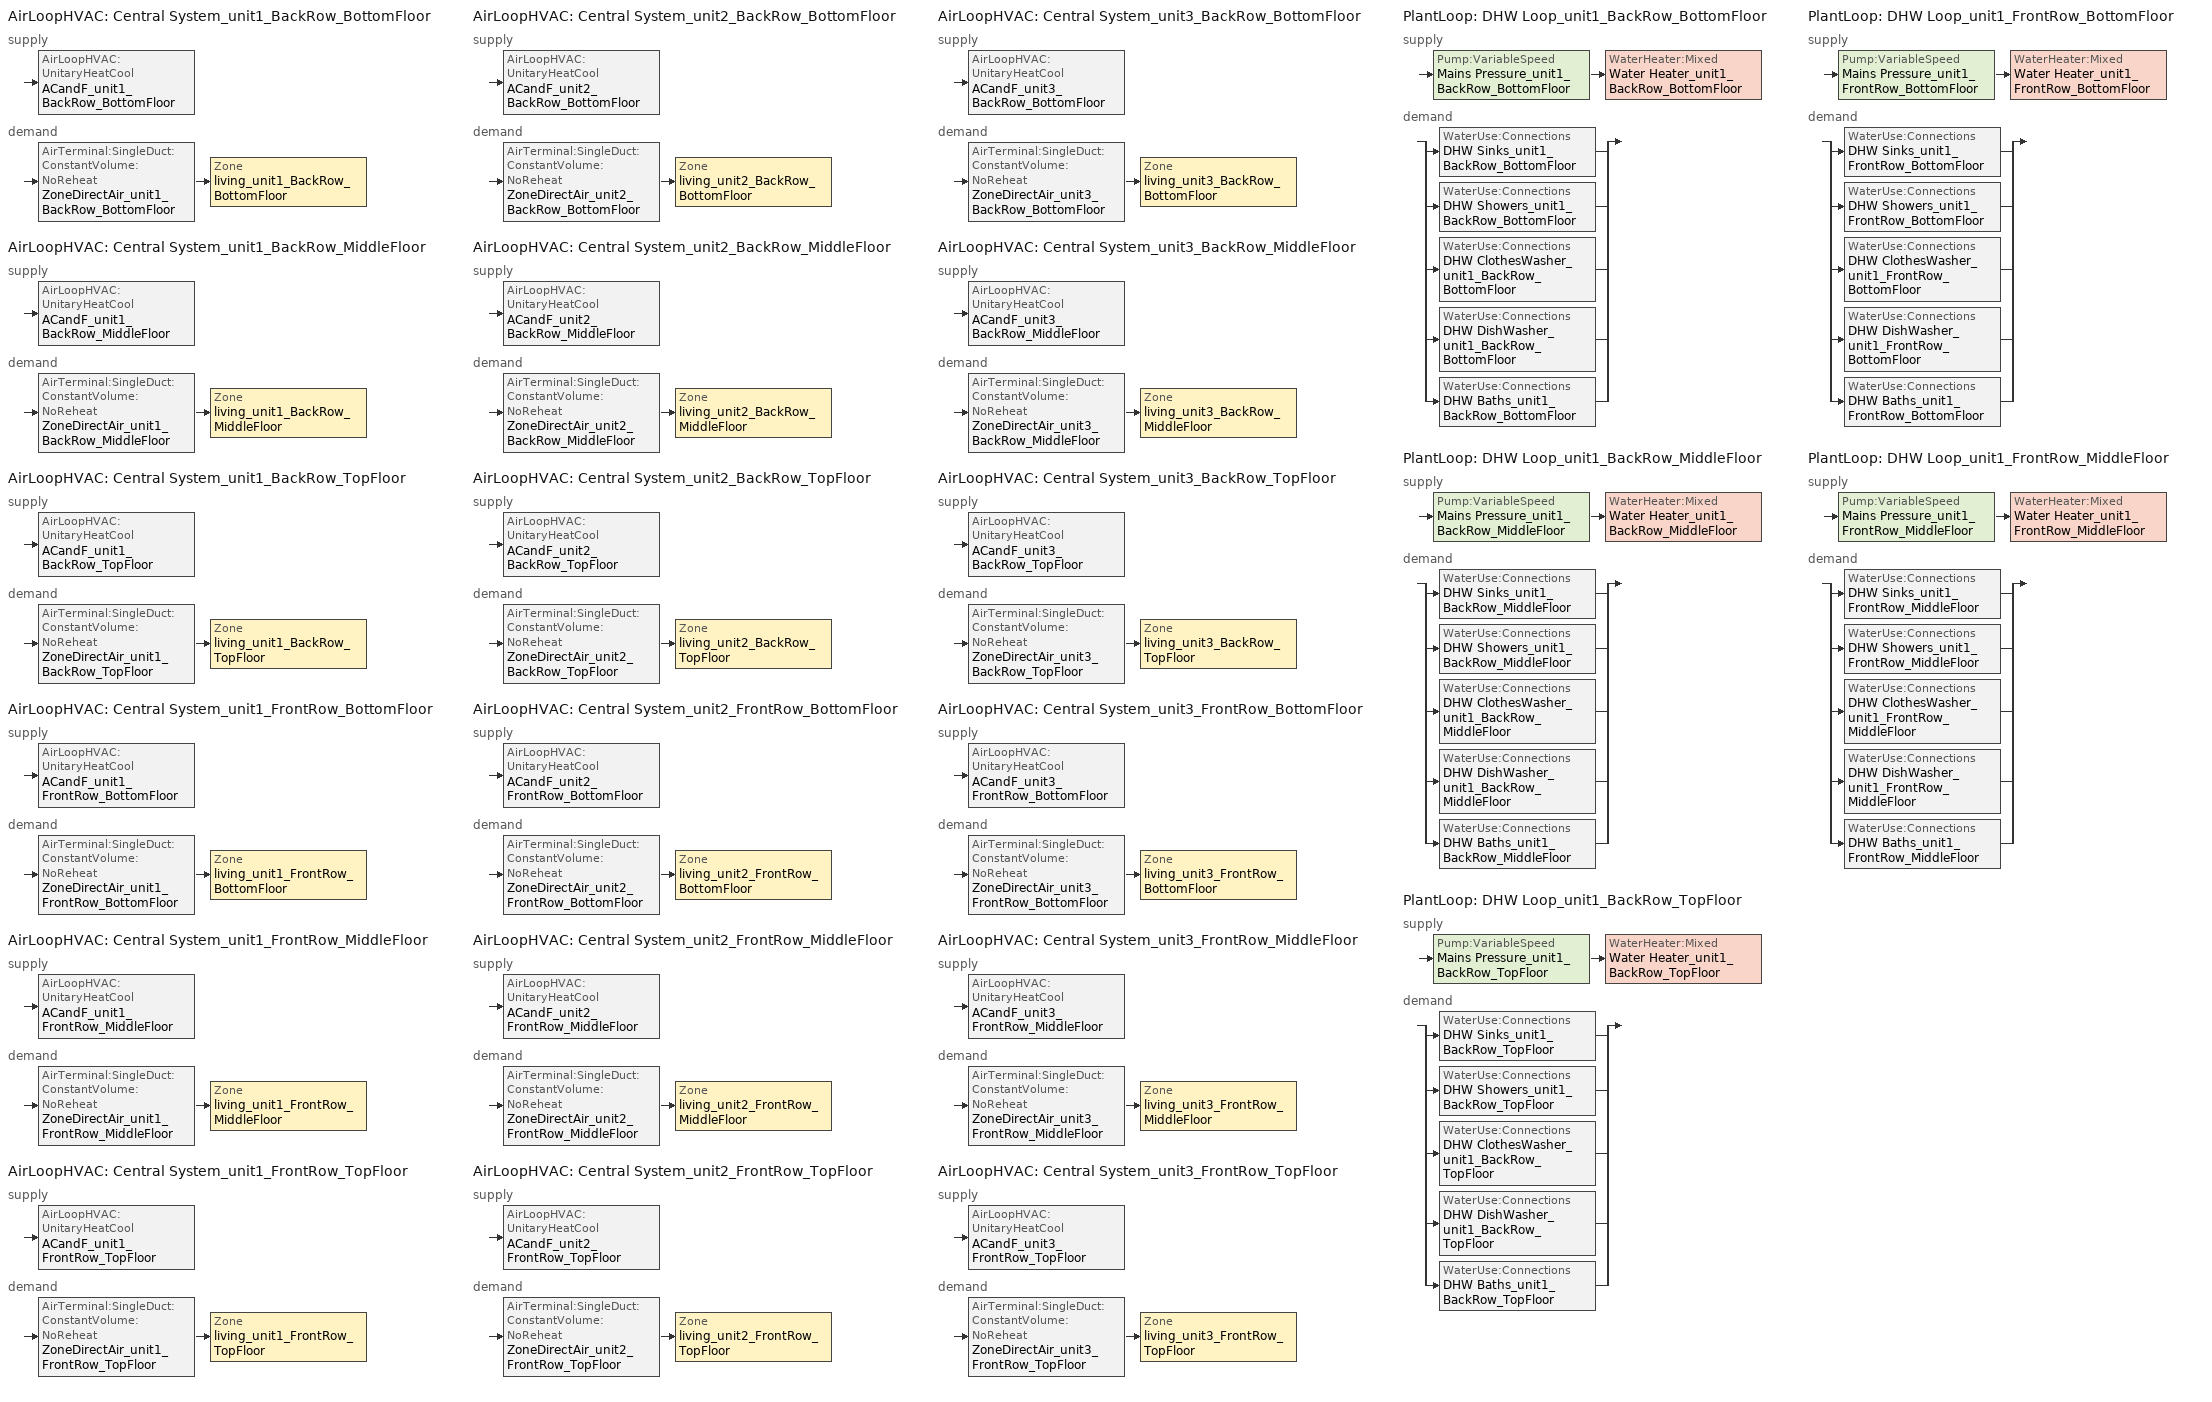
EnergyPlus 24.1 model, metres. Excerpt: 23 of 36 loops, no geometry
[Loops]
AirLoopHVAC 'Central System_unit1_BackRow_BottomFloor'
 supply: AirLoopHVAC:UnitaryHeatCool 'ACandF_unit1_BackRow_BottomFloor'
 demand: AirTerminal:SingleDuct:ConstantVolume:NoReheat 'ZoneDirectAir_unit1_BackRow_BottomFloor' > Zone 'living_unit1_BackRow_BottomFloor'
AirLoopHVAC 'Central System_unit1_BackRow_MiddleFloor'
 supply: AirLoopHVAC:UnitaryHeatCool 'ACandF_unit1_BackRow_MiddleFloor'
 demand: AirTerminal:SingleDuct:ConstantVolume:NoReheat 'ZoneDirectAir_unit1_BackRow_MiddleFloor' > Zone 'living_unit1_BackRow_MiddleFloor'
AirLoopHVAC 'Central System_unit1_BackRow_TopFloor'
 supply: AirLoopHVAC:UnitaryHeatCool 'ACandF_unit1_BackRow_TopFloor'
 demand: AirTerminal:SingleDuct:ConstantVolume:NoReheat 'ZoneDirectAir_unit1_BackRow_TopFloor' > Zone 'living_unit1_BackRow_TopFloor'
AirLoopHVAC 'Central System_unit1_FrontRow_BottomFloor'
 supply: AirLoopHVAC:UnitaryHeatCool 'ACandF_unit1_FrontRow_BottomFloor'
 demand: AirTerminal:SingleDuct:ConstantVolume:NoReheat 'ZoneDirectAir_unit1_FrontRow_BottomFloor' > Zone 'living_unit1_FrontRow_BottomFloor'
AirLoopHVAC 'Central System_unit1_FrontRow_MiddleFloor'
 supply: AirLoopHVAC:UnitaryHeatCool 'ACandF_unit1_FrontRow_MiddleFloor'
 demand: AirTerminal:SingleDuct:ConstantVolume:NoReheat 'ZoneDirectAir_unit1_FrontRow_MiddleFloor' > Zone 'living_unit1_FrontRow_MiddleFloor'
AirLoopHVAC 'Central System_unit1_FrontRow_TopFloor'
 supply: AirLoopHVAC:UnitaryHeatCool 'ACandF_unit1_FrontRow_TopFloor'
 demand: AirTerminal:SingleDuct:ConstantVolume:NoReheat 'ZoneDirectAir_unit1_FrontRow_TopFloor' > Zone 'living_unit1_FrontRow_TopFloor'
AirLoopHVAC 'Central System_unit2_BackRow_BottomFloor'
 supply: AirLoopHVAC:UnitaryHeatCool 'ACandF_unit2_BackRow_BottomFloor'
 demand: AirTerminal:SingleDuct:ConstantVolume:NoReheat 'ZoneDirectAir_unit2_BackRow_BottomFloor' > Zone 'living_unit2_BackRow_BottomFloor'
AirLoopHVAC 'Central System_unit2_BackRow_MiddleFloor'
 supply: AirLoopHVAC:UnitaryHeatCool 'ACandF_unit2_BackRow_MiddleFloor'
 demand: AirTerminal:SingleDuct:ConstantVolume:NoReheat 'ZoneDirectAir_unit2_BackRow_MiddleFloor' > Zone 'living_unit2_BackRow_MiddleFloor'
AirLoopHVAC 'Central System_unit2_BackRow_TopFloor'
 supply: AirLoopHVAC:UnitaryHeatCool 'ACandF_unit2_BackRow_TopFloor'
 demand: AirTerminal:SingleDuct:ConstantVolume:NoReheat 'ZoneDirectAir_unit2_BackRow_TopFloor' > Zone 'living_unit2_BackRow_TopFloor'
AirLoopHVAC 'Central System_unit2_FrontRow_BottomFloor'
 supply: AirLoopHVAC:UnitaryHeatCool 'ACandF_unit2_FrontRow_BottomFloor'
 demand: AirTerminal:SingleDuct:ConstantVolume:NoReheat 'ZoneDirectAir_unit2_FrontRow_BottomFloor' > Zone 'living_unit2_FrontRow_BottomFloor'
AirLoopHVAC 'Central System_unit2_FrontRow_MiddleFloor'
 supply: AirLoopHVAC:UnitaryHeatCool 'ACandF_unit2_FrontRow_MiddleFloor'
 demand: AirTerminal:SingleDuct:ConstantVolume:NoReheat 'ZoneDirectAir_unit2_FrontRow_MiddleFloor' > Zone 'living_unit2_FrontRow_MiddleFloor'
AirLoopHVAC 'Central System_unit2_FrontRow_TopFloor'
 supply: AirLoopHVAC:UnitaryHeatCool 'ACandF_unit2_FrontRow_TopFloor'
 demand: AirTerminal:SingleDuct:ConstantVolume:NoReheat 'ZoneDirectAir_unit2_FrontRow_TopFloor' > Zone 'living_unit2_FrontRow_TopFloor'
AirLoopHVAC 'Central System_unit3_BackRow_BottomFloor'
 supply: AirLoopHVAC:UnitaryHeatCool 'ACandF_unit3_BackRow_BottomFloor'
 demand: AirTerminal:SingleDuct:ConstantVolume:NoReheat 'ZoneDirectAir_unit3_BackRow_BottomFloor' > Zone 'living_unit3_BackRow_BottomFloor'
AirLoopHVAC 'Central System_unit3_BackRow_MiddleFloor'
 supply: AirLoopHVAC:UnitaryHeatCool 'ACandF_unit3_BackRow_MiddleFloor'
 demand: AirTerminal:SingleDuct:ConstantVolume:NoReheat 'ZoneDirectAir_unit3_BackRow_MiddleFloor' > Zone 'living_unit3_BackRow_MiddleFloor'
AirLoopHVAC 'Central System_unit3_BackRow_TopFloor'
 supply: AirLoopHVAC:UnitaryHeatCool 'ACandF_unit3_BackRow_TopFloor'
 demand: AirTerminal:SingleDuct:ConstantVolume:NoReheat 'ZoneDirectAir_unit3_BackRow_TopFloor' > Zone 'living_unit3_BackRow_TopFloor'
AirLoopHVAC 'Central System_unit3_FrontRow_BottomFloor'
 supply: AirLoopHVAC:UnitaryHeatCool 'ACandF_unit3_FrontRow_BottomFloor'
 demand: AirTerminal:SingleDuct:ConstantVolume:NoReheat 'ZoneDirectAir_unit3_FrontRow_BottomFloor' > Zone 'living_unit3_FrontRow_BottomFloor'
AirLoopHVAC 'Central System_unit3_FrontRow_MiddleFloor'
 supply: AirLoopHVAC:UnitaryHeatCool 'ACandF_unit3_FrontRow_MiddleFloor'
 demand: AirTerminal:SingleDuct:ConstantVolume:NoReheat 'ZoneDirectAir_unit3_FrontRow_MiddleFloor' > Zone 'living_unit3_FrontRow_MiddleFloor'
AirLoopHVAC 'Central System_unit3_FrontRow_TopFloor'
 supply: AirLoopHVAC:UnitaryHeatCool 'ACandF_unit3_FrontRow_TopFloor'
 demand: AirTerminal:SingleDuct:ConstantVolume:NoReheat 'ZoneDirectAir_unit3_FrontRow_TopFloor' > Zone 'living_unit3_FrontRow_TopFloor'
PlantLoop 'DHW Loop_unit1_BackRow_BottomFloor'
 supply: Pump:VariableSpeed 'Mains Pressure_unit1_BackRow_BottomFloor' > WaterHeater:Mixed 'Water Heater_unit1_BackRow_BottomFloor'
 demand: split
  | WaterUse:Connections 'DHW Sinks_unit1_BackRow_BottomFloor'
  | WaterUse:Connections 'DHW Showers_unit1_BackRow_BottomFloor'
  | WaterUse:Connections 'DHW ClothesWasher_unit1_BackRow_BottomFloor'
  | WaterUse:Connections 'DHW DishWasher_unit1_BackRow_BottomFloor'
  | WaterUse:Connections 'DHW Baths_unit1_BackRow_BottomFloor'
PlantLoop 'DHW Loop_unit1_BackRow_MiddleFloor'
 supply: Pump:VariableSpeed 'Mains Pressure_unit1_BackRow_MiddleFloor' > WaterHeater:Mixed 'Water Heater_unit1_BackRow_MiddleFloor'
 demand: split
  | WaterUse:Connections 'DHW Sinks_unit1_BackRow_MiddleFloor'
  | WaterUse:Connections 'DHW Showers_unit1_BackRow_MiddleFloor'
  | WaterUse:Connections 'DHW ClothesWasher_unit1_BackRow_MiddleFloor'
  | WaterUse:Connections 'DHW DishWasher_unit1_BackRow_MiddleFloor'
  | WaterUse:Connections 'DHW Baths_unit1_BackRow_MiddleFloor'
PlantLoop 'DHW Loop_unit1_BackRow_TopFloor'
 supply: Pump:VariableSpeed 'Mains Pressure_unit1_BackRow_TopFloor' > WaterHeater:Mixed 'Water Heater_unit1_BackRow_TopFloor'
 demand: split
  | WaterUse:Connections 'DHW Sinks_unit1_BackRow_TopFloor'
  | WaterUse:Connections 'DHW Showers_unit1_BackRow_TopFloor'
  | WaterUse:Connections 'DHW ClothesWasher_unit1_BackRow_TopFloor'
  | WaterUse:Connections 'DHW DishWasher_unit1_BackRow_TopFloor'
  | WaterUse:Connections 'DHW Baths_unit1_BackRow_TopFloor'
PlantLoop 'DHW Loop_unit1_FrontRow_BottomFloor'
 supply: Pump:VariableSpeed 'Mains Pressure_unit1_FrontRow_BottomFloor' > WaterHeater:Mixed 'Water Heater_unit1_FrontRow_BottomFloor'
 demand: split
  | WaterUse:Connections 'DHW Sinks_unit1_FrontRow_BottomFloor'
  | WaterUse:Connections 'DHW Showers_unit1_FrontRow_BottomFloor'
  | WaterUse:Connections 'DHW ClothesWasher_unit1_FrontRow_BottomFloor'
  | WaterUse:Connections 'DHW DishWasher_unit1_FrontRow_BottomFloor'
  | WaterUse:Connections 'DHW Baths_unit1_FrontRow_BottomFloor'
PlantLoop 'DHW Loop_unit1_FrontRow_MiddleFloor'
 supply: Pump:VariableSpeed 'Mains Pressure_unit1_FrontRow_MiddleFloor' > WaterHeater:Mixed 'Water Heater_unit1_FrontRow_MiddleFloor'
 demand: split
  | WaterUse:Connections 'DHW Sinks_unit1_FrontRow_MiddleFloor'
  | WaterUse:Connections 'DHW Showers_unit1_FrontRow_MiddleFloor'
  | WaterUse:Connections 'DHW ClothesWasher_unit1_FrontRow_MiddleFloor'
  | WaterUse:Connections 'DHW DishWasher_unit1_FrontRow_MiddleFloor'
  | WaterUse:Connections 'DHW Baths_unit1_FrontRow_MiddleFloor'
[AirLoopHVAC] Design supply air flow rate=Autosize
Central System_unit1_BackRow_BottomFloor; Central System_unit1_BackRow_MiddleFloor; Central System_unit1_BackRow_TopFloor; Central System_unit1_FrontRow_BottomFloor; Central System_unit1_FrontRow_MiddleFloor; Central System_unit1_FrontRow_TopFloor; Central System_unit2_BackRow_BottomFloor; Central System_unit2_BackRow_MiddleFloor; Central System_unit2_BackRow_TopFloor; Central System_unit2_FrontRow_BottomFloor; Central System_unit2_FrontRow_MiddleFloor; Central System_unit2_FrontRow_TopFloor; Central System_unit3_BackRow_BottomFloor; Central System_unit3_BackRow_MiddleFloor; Central System_unit3_BackRow_TopFloor; Central System_unit3_FrontRow_BottomFloor; Central System_unit3_FrontRow_MiddleFloor; Central System_unit3_FrontRow_TopFloor
[AirLoopHVAC:UnitaryHeatCool] Availability schedule=always_avail; Cooling supply air flow rate=Autosize; Dehumidification control type=None; Fan placement=BlowThrough; Heating supply air flow rate=Autosize; Maximum supply air temperature=80; No load supply air flow rate=0; Supply air fan operating mode schedule=fan_cycle
Name | Controlling zone or thermostat location | Cooling coil | Heating coil | Supply fan
ACandF_unit1_BackRow_BottomFloor | living_unit1_BackRow_BottomFloor | DX Cooling Coil_unit1_BackRow_BottomFloor | Main electric Heating Coil_unit1_BackRow_BottomFloor | Supply Fan_unit1_BackRow_BottomFloor
ACandF_unit1_BackRow_MiddleFloor | living_unit1_BackRow_MiddleFloor | DX Cooling Coil_unit1_BackRow_MiddleFloor | Main electric Heating Coil_unit1_BackRow_MiddleFloor | Supply Fan_unit1_BackRow_MiddleFloor
ACandF_unit1_BackRow_TopFloor | living_unit1_BackRow_TopFloor | DX Cooling Coil_unit1_BackRow_TopFloor | Main electric Heating Coil_unit1_BackRow_TopFloor | Supply Fan_unit1_BackRow_TopFloor
ACandF_unit1_FrontRow_BottomFloor | living_unit1_FrontRow_BottomFloor | DX Cooling Coil_unit1_FrontRow_BottomFloor | Main electric Heating Coil_unit1_FrontRow_BottomFloor | Supply Fan_unit1_FrontRow_BottomFloor
ACandF_unit1_FrontRow_MiddleFloor | living_unit1_FrontRow_MiddleFloor | DX Cooling Coil_unit1_FrontRow_MiddleFloor | Main electric Heating Coil_unit1_FrontRow_MiddleFloor | Supply Fan_unit1_FrontRow_MiddleFloor
ACandF_unit1_FrontRow_TopFloor | living_unit1_FrontRow_TopFloor | DX Cooling Coil_unit1_FrontRow_TopFloor | Main electric Heating Coil_unit1_FrontRow_TopFloor | Supply Fan_unit1_FrontRow_TopFloor
ACandF_unit2_BackRow_BottomFloor | living_unit2_BackRow_BottomFloor | DX Cooling Coil_unit2_BackRow_BottomFloor | Main electric Heating Coil_unit2_BackRow_BottomFloor | Supply Fan_unit2_BackRow_BottomFloor
ACandF_unit2_BackRow_MiddleFloor | living_unit2_BackRow_MiddleFloor | DX Cooling Coil_unit2_BackRow_MiddleFloor | Main electric Heating Coil_unit2_BackRow_MiddleFloor | Supply Fan_unit2_BackRow_MiddleFloor
ACandF_unit2_BackRow_TopFloor | living_unit2_BackRow_TopFloor | DX Cooling Coil_unit2_BackRow_TopFloor | Main electric Heating Coil_unit2_BackRow_TopFloor | Supply Fan_unit2_BackRow_TopFloor
ACandF_unit2_FrontRow_BottomFloor | living_unit2_FrontRow_BottomFloor | DX Cooling Coil_unit2_FrontRow_BottomFloor | Main electric Heating Coil_unit2_FrontRow_BottomFloor | Supply Fan_unit2_FrontRow_BottomFloor
ACandF_unit2_FrontRow_MiddleFloor | living_unit2_FrontRow_MiddleFloor | DX Cooling Coil_unit2_FrontRow_MiddleFloor | Main electric Heating Coil_unit2_FrontRow_MiddleFloor | Supply Fan_unit2_FrontRow_MiddleFloor
ACandF_unit2_FrontRow_TopFloor | living_unit2_FrontRow_TopFloor | DX Cooling Coil_unit2_FrontRow_TopFloor | Main electric Heating Coil_unit2_FrontRow_TopFloor | Supply Fan_unit2_FrontRow_TopFloor
ACandF_unit3_BackRow_BottomFloor | living_unit3_BackRow_BottomFloor | DX Cooling Coil_unit3_BackRow_BottomFloor | Main electric Heating Coil_unit3_BackRow_BottomFloor | Supply Fan_unit3_BackRow_BottomFloor
ACandF_unit3_BackRow_MiddleFloor | living_unit3_BackRow_MiddleFloor | DX Cooling Coil_unit3_BackRow_MiddleFloor | Main electric Heating Coil_unit3_BackRow_MiddleFloor | Supply Fan_unit3_BackRow_MiddleFloor
ACandF_unit3_BackRow_TopFloor | living_unit3_BackRow_TopFloor | DX Cooling Coil_unit3_BackRow_TopFloor | Main electric Heating Coil_unit3_BackRow_TopFloor | Supply Fan_unit3_BackRow_TopFloor
ACandF_unit3_FrontRow_BottomFloor | living_unit3_FrontRow_BottomFloor | DX Cooling Coil_unit3_FrontRow_BottomFloor | Main electric Heating Coil_unit3_FrontRow_BottomFloor | Supply Fan_unit3_FrontRow_BottomFloor
ACandF_unit3_FrontRow_MiddleFloor | living_unit3_FrontRow_MiddleFloor | DX Cooling Coil_unit3_FrontRow_MiddleFloor | Main electric Heating Coil_unit3_FrontRow_MiddleFloor | Supply Fan_unit3_FrontRow_MiddleFloor
ACandF_unit3_FrontRow_TopFloor | living_unit3_FrontRow_TopFloor | DX Cooling Coil_unit3_FrontRow_TopFloor | Main electric Heating Coil_unit3_FrontRow_TopFloor | Supply Fan_unit3_FrontRow_TopFloor
[AirTerminal:SingleDuct:ConstantVolume:NoReheat] Availability schedule=always_avail; Maximum air flow rate=Autosize
ZoneDirectAir_unit1_BackRow_BottomFloor; ZoneDirectAir_unit1_BackRow_MiddleFloor; ZoneDirectAir_unit1_BackRow_TopFloor; ZoneDirectAir_unit1_FrontRow_BottomFloor; ZoneDirectAir_unit1_FrontRow_MiddleFloor; ZoneDirectAir_unit1_FrontRow_TopFloor; ZoneDirectAir_unit2_BackRow_BottomFloor; ZoneDirectAir_unit2_BackRow_MiddleFloor; ZoneDirectAir_unit2_BackRow_TopFloor; ZoneDirectAir_unit2_FrontRow_BottomFloor; ZoneDirectAir_unit2_FrontRow_MiddleFloor; ZoneDirectAir_unit2_FrontRow_TopFloor; ZoneDirectAir_unit3_BackRow_BottomFloor; ZoneDirectAir_unit3_BackRow_MiddleFloor; ZoneDirectAir_unit3_BackRow_TopFloor; ZoneDirectAir_unit3_FrontRow_BottomFloor; ZoneDirectAir_unit3_FrontRow_MiddleFloor; ZoneDirectAir_unit3_FrontRow_TopFloor
[Coil:Cooling:DX:SingleSpeed] Availability schedule=always_avail; Energy input ratio function of flow fraction curve=ConstantCubic; Energy input ratio function of temperature curve=Cool-EIR-FT; Gross rated cooling cop=4.06853; Gross rated sensible heat ratio=Autosize; Gross rated total cooling capacity=Autosize; Part load fraction correlation curve=Cool-PLF-fPLR; Rated air flow rate=Autosize; Total cooling capacity function of flow fraction curve=ConstantCubic; Total cooling capacity function of temperature curve=Cool-Cap-FT
DX Cooling Coil_unit1_BackRow_BottomFloor; DX Cooling Coil_unit1_BackRow_MiddleFloor; DX Cooling Coil_unit1_BackRow_TopFloor; DX Cooling Coil_unit1_FrontRow_BottomFloor; DX Cooling Coil_unit1_FrontRow_MiddleFloor; DX Cooling Coil_unit1_FrontRow_TopFloor; DX Cooling Coil_unit2_BackRow_BottomFloor; DX Cooling Coil_unit2_BackRow_MiddleFloor; DX Cooling Coil_unit2_BackRow_TopFloor; DX Cooling Coil_unit2_FrontRow_BottomFloor; DX Cooling Coil_unit2_FrontRow_MiddleFloor; DX Cooling Coil_unit2_FrontRow_TopFloor; DX Cooling Coil_unit3_BackRow_BottomFloor; DX Cooling Coil_unit3_BackRow_MiddleFloor; DX Cooling Coil_unit3_BackRow_TopFloor; DX Cooling Coil_unit3_FrontRow_BottomFloor; DX Cooling Coil_unit3_FrontRow_MiddleFloor; DX Cooling Coil_unit3_FrontRow_TopFloor
[Coil:Heating:Electric] Availability schedule=always_avail; Efficiency=1; Nominal capacity=Autosize
Main electric heating coil_unit1_BackRow_BottomFloor; Main electric heating coil_unit1_BackRow_MiddleFloor; Main electric heating coil_unit1_BackRow_TopFloor; Main electric heating coil_unit1_FrontRow_BottomFloor; Main electric heating coil_unit1_FrontRow_MiddleFloor; Main electric heating coil_unit1_FrontRow_TopFloor; Main electric heating coil_unit2_BackRow_BottomFloor; Main electric heating coil_unit2_BackRow_MiddleFloor; Main electric heating coil_unit2_BackRow_TopFloor; Main electric heating coil_unit2_FrontRow_BottomFloor; Main electric heating coil_unit2_FrontRow_MiddleFloor; Main electric heating coil_unit2_FrontRow_TopFloor; Main electric heating coil_unit3_BackRow_BottomFloor; Main electric heating coil_unit3_BackRow_MiddleFloor; Main electric heating coil_unit3_BackRow_TopFloor; Main electric heating coil_unit3_FrontRow_BottomFloor; Main electric heating coil_unit3_FrontRow_MiddleFloor; Main electric heating coil_unit3_FrontRow_TopFloor
[DesignSpecification:OutdoorAir] Outdoor air flow per person=0; Outdoor air flow per zone=0.0212376; Outdoor air method=Flow/Zone
SZ_DSOA_living_unit1_BackRow_BottomFloor; SZ_DSOA_living_unit1_BackRow_MiddleFloor; SZ_DSOA_living_unit1_BackRow_TopFloor; SZ_DSOA_living_unit1_FrontRow_BottomFloor; SZ_DSOA_living_unit1_FrontRow_MiddleFloor; SZ_DSOA_living_unit1_FrontRow_TopFloor; SZ_DSOA_living_unit2_BackRow_BottomFloor; SZ_DSOA_living_unit2_BackRow_MiddleFloor; SZ_DSOA_living_unit2_BackRow_TopFloor; SZ_DSOA_living_unit2_FrontRow_BottomFloor; SZ_DSOA_living_unit2_FrontRow_MiddleFloor; SZ_DSOA_living_unit2_FrontRow_TopFloor; SZ_DSOA_living_unit3_BackRow_BottomFloor; SZ_DSOA_living_unit3_BackRow_MiddleFloor; SZ_DSOA_living_unit3_BackRow_TopFloor; SZ_DSOA_living_unit3_FrontRow_BottomFloor; SZ_DSOA_living_unit3_FrontRow_MiddleFloor; SZ_DSOA_living_unit3_FrontRow_TopFloor
[Fan:OnOff] Availability schedule=always_avail
Name | End use subcategory | Fan total efficiency | Maximum flow rate | Motor efficiency | Motor in airstream fraction | Pressure rise
OAExhaustFan_unit1_BackRow_BottomFloor; OAExhaustFan_unit1_BackRow_MiddleFloor; OAExhaustFan_unit1_BackRow_TopFloor; OAExhaustFan_unit1_FrontRow_BottomFloor; OAExhaustFan_unit1_FrontRow_MiddleFloor; OAExhaustFan_unit1_FrontRow_TopFloor; OAExhaustFan_unit2_BackRow_BottomFloor; OAExhaustFan_unit2_BackRow_MiddleFloor; OAExhaustFan_unit2_BackRow_TopFloor; OAExhaustFan_unit2_FrontRow_BottomFloor; OAExhaustFan_unit2_FrontRow_MiddleFloor; OAExhaustFan_unit2_FrontRow_TopFloor; OAExhaustFan_unit3_BackRow_BottomFloor; OAExhaustFan_unit3_BackRow_MiddleFloor; OAExhaustFan_unit3_BackRow_TopFloor; OAExhaustFan_unit3_FrontRow_BottomFloor; OAExhaustFan_unit3_FrontRow_MiddleFloor; OAExhaustFan_unit3_FrontRow_TopFloor; OASupplyFan_unit1_BackRow_BottomFloor; OASupplyFan_unit1_BackRow_MiddleFloor; OASupplyFan_unit1_BackRow_TopFloor; OASupplyFan_unit1_FrontRow_BottomFloor; OASupplyFan_unit1_FrontRow_MiddleFloor; OASupplyFan_unit1_FrontRow_TopFloor; OASupplyFan_unit2_BackRow_BottomFloor; OASupplyFan_unit2_BackRow_MiddleFloor; OASupplyFan_unit2_BackRow_TopFloor; OASupplyFan_unit2_FrontRow_BottomFloor; OASupplyFan_unit2_FrontRow_MiddleFloor; OASupplyFan_unit2_FrontRow_TopFloor; OASupplyFan_unit3_BackRow_BottomFloor; OASupplyFan_unit3_BackRow_MiddleFloor; OASupplyFan_unit3_BackRow_TopFloor; OASupplyFan_unit3_FrontRow_BottomFloor; OASupplyFan_unit3_FrontRow_MiddleFloor; OASupplyFan_unit3_FrontRow_TopFloor | Ventilation | 0.6 | 0.0212376 | 1 | 0 | 454.046
Supply Fan_unit1_BackRow_BottomFloor; Supply Fan_unit1_BackRow_MiddleFloor; Supply Fan_unit1_BackRow_TopFloor; Supply Fan_unit1_FrontRow_BottomFloor; Supply Fan_unit1_FrontRow_MiddleFloor; Supply Fan_unit1_FrontRow_TopFloor; Supply Fan_unit2_BackRow_BottomFloor; Supply Fan_unit2_BackRow_MiddleFloor; Supply Fan_unit2_BackRow_TopFloor; Supply Fan_unit2_FrontRow_BottomFloor; Supply Fan_unit2_FrontRow_MiddleFloor; Supply Fan_unit2_FrontRow_TopFloor; Supply Fan_unit3_BackRow_BottomFloor; Supply Fan_unit3_BackRow_MiddleFloor; Supply Fan_unit3_BackRow_TopFloor; Supply Fan_unit3_FrontRow_BottomFloor; Supply Fan_unit3_FrontRow_MiddleFloor; Supply Fan_unit3_FrontRow_TopFloor | General | 0.50054 | Autosize | 0.863 | 1 | 400
[HeatExchanger:AirToAir:SensibleAndLatent] Availability schedule=always_off; Economizer lockout=No; Frost control type=None; Heat exchanger type=Plate; Initial defrost time fraction=0.083; Latent effectiveness at 100 cooling air flow=0; Latent effectiveness at 100 heating air flow=0; Nominal electric power=0; Nominal supply air flow rate=0.0212376; Rate of defrost time fraction increase=0.0216; Sensible effectiveness at 100 cooling air flow=0.65; Sensible effectiveness at 100 heating air flow=0.65; Supply air outlet temperature control=No; Threshold temperature=-16.8333
OA_Heat_Recovery_Unit1_BackRow_BottomFloor; OA_Heat_Recovery_Unit1_BackRow_MiddleFloor; OA_Heat_Recovery_Unit1_BackRow_TopFloor; OA_Heat_Recovery_Unit1_FrontRow_BottomFloor; OA_Heat_Recovery_Unit1_FrontRow_MiddleFloor; OA_Heat_Recovery_Unit1_FrontRow_TopFloor; OA_Heat_Recovery_Unit2_BackRow_BottomFloor; OA_Heat_Recovery_Unit2_BackRow_MiddleFloor; OA_Heat_Recovery_Unit2_BackRow_TopFloor; OA_Heat_Recovery_Unit2_FrontRow_BottomFloor; OA_Heat_Recovery_Unit2_FrontRow_MiddleFloor; OA_Heat_Recovery_Unit2_FrontRow_TopFloor; OA_Heat_Recovery_Unit3_BackRow_BottomFloor; OA_Heat_Recovery_Unit3_BackRow_MiddleFloor; OA_Heat_Recovery_Unit3_BackRow_TopFloor; OA_Heat_Recovery_Unit3_FrontRow_BottomFloor; OA_Heat_Recovery_Unit3_FrontRow_MiddleFloor; OA_Heat_Recovery_Unit3_FrontRow_TopFloor
[PlantEquipmentList]
DHW Plant Equipment_unit1_BackRow_BottomFloor: Water Heater_unit1_BackRow_BottomFloor, WaterHeater:Mixed
DHW Plant Equipment_unit1_BackRow_MiddleFloor: Water Heater_unit1_BackRow_MiddleFloor, WaterHeater:Mixed
DHW Plant Equipment_unit1_BackRow_TopFloor: Water Heater_unit1_BackRow_TopFloor, WaterHeater:Mixed
DHW Plant Equipment_unit1_FrontRow_BottomFloor: Water Heater_unit1_FrontRow_BottomFloor, WaterHeater:Mixed
DHW Plant Equipment_unit1_FrontRow_MiddleFloor: Water Heater_unit1_FrontRow_MiddleFloor, WaterHeater:Mixed
[PlantEquipmentOperation:HeatingLoad] Load range 1 lower limit=0; Load range 1 upper limit=1e+15
Name | Range 1 equipment list
DHW Control Scheme_unit1_BackRow_BottomFloor | DHW Plant Equipment_unit1_BackRow_BottomFloor
DHW Control Scheme_unit1_BackRow_MiddleFloor | DHW Plant Equipment_unit1_BackRow_MiddleFloor
DHW Control Scheme_unit1_BackRow_TopFloor | DHW Plant Equipment_unit1_BackRow_TopFloor
DHW Control Scheme_unit1_FrontRow_BottomFloor | DHW Plant Equipment_unit1_FrontRow_BottomFloor
DHW Control Scheme_unit1_FrontRow_MiddleFloor | DHW Plant Equipment_unit1_FrontRow_MiddleFloor
[PlantEquipmentOperationSchemes] Control scheme 1 schedule=always_avail
Name | Control scheme 1
DHW Loop Operation_unit1_BackRow_BottomFloor | DHW Control Scheme_unit1_BackRow_BottomFloor
DHW Loop Operation_unit1_BackRow_MiddleFloor | DHW Control Scheme_unit1_BackRow_MiddleFloor
DHW Loop Operation_unit1_BackRow_TopFloor | DHW Control Scheme_unit1_BackRow_TopFloor
DHW Loop Operation_unit1_FrontRow_BottomFloor | DHW Control Scheme_unit1_FrontRow_BottomFloor
DHW Loop Operation_unit1_FrontRow_MiddleFloor | DHW Control Scheme_unit1_FrontRow_MiddleFloor
[PlantLoop] Fluid type=Water; Load distribution scheme=Optimal; Maximum loop flow rate=Autosize; Maximum loop temperature=100; Minimum loop flow rate=0; Minimum loop temperature=0; Plant loop volume=Autocalculate
Name | Plant equipment operation scheme
DHW Loop_unit1_BackRow_BottomFloor | DHW Loop Operation_unit1_BackRow_BottomFloor
DHW Loop_unit1_BackRow_MiddleFloor | DHW Loop Operation_unit1_BackRow_MiddleFloor
DHW Loop_unit1_BackRow_TopFloor | DHW Loop Operation_unit1_BackRow_TopFloor
DHW Loop_unit1_FrontRow_BottomFloor | DHW Loop Operation_unit1_FrontRow_BottomFloor
DHW Loop_unit1_FrontRow_MiddleFloor | DHW Loop Operation_unit1_FrontRow_MiddleFloor
[Pump:VariableSpeed] Design maximum flow rate=Autosize; Design minimum flow rate=0; Design power consumption=0; Design pump head=1; Fraction of motor inefficiencies to fluid stream=0; Motor efficiency=1; Pump control type=Intermittent; Coefficient 1 of the part load performance curve=0; Coefficient 2 of the part load performance curve=1; Coefficient 3 of the part load performance curve=0; Coefficient 4 of the part load performance curve=0
Mains Pressure_unit1_BackRow_BottomFloor; Mains Pressure_unit1_BackRow_MiddleFloor; Mains Pressure_unit1_BackRow_TopFloor; Mains Pressure_unit1_FrontRow_BottomFloor; Mains Pressure_unit1_FrontRow_MiddleFloor
[SetpointManager:Scheduled] Control variable=Temperature; Schedule=DHWSupplySetpoint
Name | Setpoint node or nodelist
DHW Loop Setpoint Manager_unit1_BackRow_BottomFloor | DHW Supply Outlet Node_unit1_BackRow_BottomFloor
DHW Loop Setpoint Manager_unit1_BackRow_MiddleFloor | DHW Supply Outlet Node_unit1_BackRow_MiddleFloor
DHW Loop Setpoint Manager_unit1_BackRow_TopFloor | DHW Supply Outlet Node_unit1_BackRow_TopFloor
DHW Loop Setpoint Manager_unit1_FrontRow_BottomFloor | DHW Supply Outlet Node_unit1_FrontRow_BottomFloor
DHW Loop Setpoint Manager_unit1_FrontRow_MiddleFloor | DHW Supply Outlet Node_unit1_FrontRow_MiddleFloor
[Sizing:Plant] Design loop exit temperature=48.8889; Loop design temperature difference=5.55556; Loop type=Heating
DHW Loop_unit1_FrontRow_BottomFloor; DHW Loop_unit1_BackRow_BottomFloor; DHW Loop_unit1_FrontRow_MiddleFloor; DHW Loop_unit1_BackRow_MiddleFloor; DHW Loop_unit1_BackRow_TopFloor
[Sizing:System] 100 outdoor air in cooling=No; 100 outdoor air in heating=No; Central cooling capacity control method=OnOff; Central cooling design supply air humidity ratio=0.008; Central cooling design supply air temperature=12; Central heating design supply air humidity ratio=0.008; Central heating design supply air temperature=50; Central heating maximum system air flow ratio=1; Cooling design capacity=Autosize; Cooling design capacity method=CoolingDesignCapacity; Cooling supply air flow rate method=DesignDay; Design outdoor air flow rate=Autosize; Heating design capacity=Autosize; Heating design capacity method=HeatingDesignCapacity; Heating supply air flow rate method=DesignDay; Precool design humidity ratio=0.008; Precool design temperature=11; Preheat design humidity ratio=0.008; Preheat design temperature=7; Type of load to size on=Sensible; Type of zone sum to use=NonCoincident; Zone maximum outdoor air fraction=1
Central System_unit1_FrontRow_BottomFloor; Central System_unit2_FrontRow_BottomFloor; Central System_unit3_FrontRow_BottomFloor; Central System_unit1_BackRow_BottomFloor; Central System_unit2_BackRow_BottomFloor; Central System_unit3_BackRow_BottomFloor; Central System_unit1_FrontRow_MiddleFloor; Central System_unit2_FrontRow_MiddleFloor; Central System_unit3_FrontRow_MiddleFloor; Central System_unit1_BackRow_MiddleFloor; Central System_unit2_BackRow_MiddleFloor; Central System_unit3_BackRow_MiddleFloor; Central System_unit1_FrontRow_TopFloor; Central System_unit2_FrontRow_TopFloor; Central System_unit3_FrontRow_TopFloor; Central System_unit1_BackRow_TopFloor; Central System_unit2_BackRow_TopFloor; Central System_unit3_BackRow_TopFloor
[Sizing:Zone] Cooling design air flow method=DesignDay; Cooling minimum air flow per zone floor area=0.000762; Heating design air flow method=DesignDay; Heating maximum air flow=0.141576; Heating maximum air flow fraction=0.3; Heating maximum air flow per zone floor area=0.002032; Zone cooling design supply air humidity ratio=0.0081; Zone cooling design supply air humidity ratio difference=0.005; Zone cooling design supply air temperature=12; Zone cooling design supply air temperature input method=SupplyAirTemperature; Zone heating design supply air humidity ratio=0.008; Zone heating design supply air temperature=50; Zone heating design supply air temperature input method=SupplyAirTemperature; Zone humidification design supply air humidity ratio difference=0.005; Zone latent cooling design supply air humidity ratio input method=HumidityRatioDifference; Zone latent heating design supply air humidity ratio input method=HumidityRatioDifference; Zone load sizing method=Sensible Load Only No Latent Load
Name | Design specification outdoor air object
living_unit1_FrontRow_BottomFloor | SZ_DSOA_living_unit1_FrontRow_BottomFloor
living_unit2_FrontRow_BottomFloor | SZ_DSOA_living_unit2_FrontRow_BottomFloor
living_unit3_FrontRow_BottomFloor | SZ_DSOA_living_unit3_FrontRow_BottomFloor
living_unit1_BackRow_BottomFloor | SZ_DSOA_living_unit1_BackRow_BottomFloor
living_unit2_BackRow_BottomFloor | SZ_DSOA_living_unit2_BackRow_BottomFloor
living_unit3_BackRow_BottomFloor | SZ_DSOA_living_unit3_BackRow_BottomFloor
living_unit1_FrontRow_MiddleFloor | SZ_DSOA_living_unit1_FrontRow_MiddleFloor
living_unit2_FrontRow_MiddleFloor | SZ_DSOA_living_unit2_FrontRow_MiddleFloor
living_unit3_FrontRow_MiddleFloor | SZ_DSOA_living_unit3_FrontRow_MiddleFloor
living_unit1_BackRow_MiddleFloor | SZ_DSOA_living_unit1_BackRow_MiddleFloor
living_unit2_BackRow_MiddleFloor | SZ_DSOA_living_unit2_BackRow_MiddleFloor
living_unit3_BackRow_MiddleFloor | SZ_DSOA_living_unit3_BackRow_MiddleFloor
living_unit1_FrontRow_TopFloor | SZ_DSOA_living_unit1_FrontRow_TopFloor
living_unit2_FrontRow_TopFloor | SZ_DSOA_living_unit2_FrontRow_TopFloor
living_unit3_FrontRow_TopFloor | SZ_DSOA_living_unit3_FrontRow_TopFloor
living_unit1_BackRow_TopFloor | SZ_DSOA_living_unit1_BackRow_TopFloor
living_unit2_BackRow_TopFloor | SZ_DSOA_living_unit2_BackRow_TopFloor
living_unit3_BackRow_TopFloor | SZ_DSOA_living_unit3_BackRow_TopFloor
[ThermostatSetpoint:DualSetpoint]
thermostat_living Dual SP Control: Cooling setpoint temperature schedule=cooling_sch; Heating setpoint temperature schedule=heating_sch
[WaterHeater:Mixed] Ambient temperature indicator=Zone; Deadband temperature difference=2; Heater control type=Cycle; Heater fuel type=Electricity; Heater ignition minimum flow rate=0; Heater maximum capacity=Autosize; Heater minimum capacity=0; Heater thermal efficiency=1; Indirect water heating recovery time=1.5; Maximum temperature limit=50; Off cycle loss coefficient to ambient temperature=1.27317; Off cycle loss fraction to zone=1; On cycle loss coefficient to ambient temperature=1.27317; On cycle loss fraction to zone=1; Peak use flow rate=0; Setpoint temperature schedule=dhw_setpt; Source side design flow rate=0; Source side effectiveness=1; Tank volume=0.196841; Use side design flow rate=Autosize; Use side effectiveness=1
Name | Ambient temperature zone
Water Heater_unit1_BackRow_BottomFloor | living_unit1_BackRow_BottomFloor
Water Heater_unit1_BackRow_MiddleFloor | living_unit1_BackRow_MiddleFloor
Water Heater_unit1_BackRow_TopFloor | living_unit1_BackRow_TopFloor
Water Heater_unit1_FrontRow_BottomFloor | living_unit1_FrontRow_BottomFloor
Water Heater_unit1_FrontRow_MiddleFloor | living_unit1_FrontRow_MiddleFloor
[WaterHeater:Sizing] Design mode=ResidentialHUD-FHAMinimum; Number of bathrooms=2; Number of bedrooms=2
Name | Waterheater
WaterHeater:Sizing 1 | Water Heater_unit1_FrontRow_BottomFloor
WaterHeater:Sizing 4 | Water Heater_unit1_BackRow_BottomFloor
WaterHeater:Sizing 7 | Water Heater_unit1_FrontRow_MiddleFloor
WaterHeater:Sizing 10 | Water Heater_unit1_BackRow_MiddleFloor
WaterHeater:Sizing 16 | Water Heater_unit1_BackRow_TopFloor
[WaterUse:Connections] Drain water heat exchanger type=None
Name | Water use equipment name 1
DHW Baths_unit1_BackRow_BottomFloor | Baths_unit1_BackRow_BottomFloor
DHW Baths_unit1_BackRow_MiddleFloor | Baths_unit1_BackRow_MiddleFloor
DHW Baths_unit1_BackRow_TopFloor | Baths_unit1_BackRow_TopFloor
DHW Baths_unit1_FrontRow_BottomFloor | Baths_unit1_FrontRow_BottomFloor
DHW Baths_unit1_FrontRow_MiddleFloor | Baths_unit1_FrontRow_MiddleFloor
DHW ClothesWasher_unit1_BackRow_BottomFloor | Clothes Washer_unit1_BackRow_BottomFloor
DHW ClothesWasher_unit1_BackRow_MiddleFloor | Clothes Washer_unit1_BackRow_MiddleFloor
DHW ClothesWasher_unit1_BackRow_TopFloor | Clothes Washer_unit1_BackRow_TopFloor
DHW ClothesWasher_unit1_FrontRow_BottomFloor | Clothes Washer_unit1_FrontRow_BottomFloor
DHW ClothesWasher_unit1_FrontRow_MiddleFloor | Clothes Washer_unit1_FrontRow_MiddleFloor
DHW DishWasher_unit1_BackRow_BottomFloor | Dishwasher_unit1_BackRow_BottomFloor
DHW DishWasher_unit1_BackRow_MiddleFloor | Dishwasher_unit1_BackRow_MiddleFloor
DHW DishWasher_unit1_BackRow_TopFloor | Dishwasher_unit1_BackRow_TopFloor
DHW DishWasher_unit1_FrontRow_BottomFloor | Dishwasher_unit1_FrontRow_BottomFloor
DHW DishWasher_unit1_FrontRow_MiddleFloor | Dishwasher_unit1_FrontRow_MiddleFloor
DHW Showers_unit1_BackRow_BottomFloor | Showers_unit1_BackRow_BottomFloor
DHW Showers_unit1_BackRow_MiddleFloor | Showers_unit1_BackRow_MiddleFloor
DHW Showers_unit1_BackRow_TopFloor | Showers_unit1_BackRow_TopFloor
DHW Showers_unit1_FrontRow_BottomFloor | Showers_unit1_FrontRow_BottomFloor
DHW Showers_unit1_FrontRow_MiddleFloor | Showers_unit1_FrontRow_MiddleFloor
DHW Sinks_unit1_BackRow_BottomFloor | Sinks_unit1_BackRow_BottomFloor
DHW Sinks_unit1_BackRow_MiddleFloor | Sinks_unit1_BackRow_MiddleFloor
DHW Sinks_unit1_BackRow_TopFloor | Sinks_unit1_BackRow_TopFloor
DHW Sinks_unit1_FrontRow_BottomFloor | Sinks_unit1_FrontRow_BottomFloor
DHW Sinks_unit1_FrontRow_MiddleFloor | Sinks_unit1_FrontRow_MiddleFloor
[WaterUse:Equipment] End use subcategory=Domestic Hot Water
Name | Flow rate fraction schedule | Peak flow rate | Target temperature schedule
Baths_unit1_BackRow_BottomFloor; Baths_unit1_BackRow_MiddleFloor; Baths_unit1_BackRow_TopFloor; Baths_unit1_FrontRow_BottomFloor; Baths_unit1_FrontRow_MiddleFloor | BA_bath_sch | 0.00027764 | SSBWaterTempSchedule
Clothes Washer_unit1_BackRow_BottomFloor; Clothes Washer_unit1_BackRow_MiddleFloor; Clothes Washer_unit1_BackRow_TopFloor; Clothes Washer_unit1_FrontRow_BottomFloor; Clothes Washer_unit1_FrontRow_MiddleFloor | ClothesWasher | 1.08128e-06 | CWWaterTempSchedule
Dishwasher_unit1_BackRow_BottomFloor; Dishwasher_unit1_BackRow_MiddleFloor; Dishwasher_unit1_BackRow_TopFloor; Dishwasher_unit1_FrontRow_BottomFloor; Dishwasher_unit1_FrontRow_MiddleFloor | Dishwasher | 4.24457e-07 | DWWaterTempSchedule
Showers_unit1_BackRow_BottomFloor; Showers_unit1_BackRow_MiddleFloor; Showers_unit1_BackRow_TopFloor; Showers_unit1_FrontRow_BottomFloor; Showers_unit1_FrontRow_MiddleFloor | BA_shower_sch | 0.000141975 | SSBWaterTempSchedule
Sinks_unit1_BackRow_BottomFloor; Sinks_unit1_BackRow_MiddleFloor; Sinks_unit1_BackRow_TopFloor; Sinks_unit1_FrontRow_BottomFloor; Sinks_unit1_FrontRow_MiddleFloor | BA_sink_sch | 7.1934e-05 | SSBWaterTempSchedule
[ZoneControl:Thermostat] Control 1=thermostat_living Dual SP Control; Control type schedule=zone_control_type
Name | Zone or zonelist
Zone Thermostat_unit1_BackRow_BottomFloor | living_unit1_BackRow_BottomFloor
Zone Thermostat_unit1_BackRow_MiddleFloor | living_unit1_BackRow_MiddleFloor
Zone Thermostat_unit1_BackRow_TopFloor | living_unit1_BackRow_TopFloor
Zone Thermostat_unit1_FrontRow_BottomFloor | living_unit1_FrontRow_BottomFloor
Zone Thermostat_unit1_FrontRow_MiddleFloor | living_unit1_FrontRow_MiddleFloor
Zone Thermostat_unit1_FrontRow_TopFloor | living_unit1_FrontRow_TopFloor
Zone Thermostat_unit2_BackRow_BottomFloor | living_unit2_BackRow_BottomFloor
Zone Thermostat_unit2_BackRow_MiddleFloor | living_unit2_BackRow_MiddleFloor
Zone Thermostat_unit2_BackRow_TopFloor | living_unit2_BackRow_TopFloor
Zone Thermostat_unit2_FrontRow_BottomFloor | living_unit2_FrontRow_BottomFloor
Zone Thermostat_unit2_FrontRow_MiddleFloor | living_unit2_FrontRow_MiddleFloor
Zone Thermostat_unit2_FrontRow_TopFloor | living_unit2_FrontRow_TopFloor
Zone Thermostat_unit3_BackRow_BottomFloor | living_unit3_BackRow_BottomFloor
Zone Thermostat_unit3_BackRow_MiddleFloor | living_unit3_BackRow_MiddleFloor
Zone Thermostat_unit3_BackRow_TopFloor | living_unit3_BackRow_TopFloor
Zone Thermostat_unit3_FrontRow_BottomFloor | living_unit3_FrontRow_BottomFloor
Zone Thermostat_unit3_FrontRow_MiddleFloor | living_unit3_FrontRow_MiddleFloor
Zone Thermostat_unit3_FrontRow_TopFloor | living_unit3_FrontRow_TopFloor
[ZoneHVAC:EnergyRecoveryVentilator] Availability schedule=always_avail; Exhaust air flow rate=0.0212376; Supply air flow rate=0.0212376
Name | Exhaust air fan | Heat exchanger | Supply air fan
ERV_unit1_BackRow_BottomFloor | OAExhaustFan_unit1_BackRow_BottomFloor | OA_Heat_Recovery_Unit1_BackRow_BottomFloor | OASupplyFan_unit1_BackRow_BottomFloor
ERV_unit1_BackRow_MiddleFloor | OAExhaustFan_unit1_BackRow_MiddleFloor | OA_Heat_Recovery_Unit1_BackRow_MiddleFloor | OASupplyFan_unit1_BackRow_MiddleFloor
ERV_unit1_BackRow_TopFloor | OAExhaustFan_unit1_BackRow_TopFloor | OA_Heat_Recovery_Unit1_BackRow_TopFloor | OASupplyFan_unit1_BackRow_TopFloor
ERV_unit1_FrontRow_BottomFloor | OAExhaustFan_unit1_FrontRow_BottomFloor | OA_Heat_Recovery_Unit1_FrontRow_BottomFloor | OASupplyFan_unit1_FrontRow_BottomFloor
ERV_unit1_FrontRow_MiddleFloor | OAExhaustFan_unit1_FrontRow_MiddleFloor | OA_Heat_Recovery_Unit1_FrontRow_MiddleFloor | OASupplyFan_unit1_FrontRow_MiddleFloor
ERV_unit1_FrontRow_TopFloor | OAExhaustFan_unit1_FrontRow_TopFloor | OA_Heat_Recovery_Unit1_FrontRow_TopFloor | OASupplyFan_unit1_FrontRow_TopFloor
ERV_unit2_BackRow_BottomFloor | OAExhaustFan_unit2_BackRow_BottomFloor | OA_Heat_Recovery_Unit2_BackRow_BottomFloor | OASupplyFan_unit2_BackRow_BottomFloor
ERV_unit2_BackRow_MiddleFloor | OAExhaustFan_unit2_BackRow_MiddleFloor | OA_Heat_Recovery_Unit2_BackRow_MiddleFloor | OASupplyFan_unit2_BackRow_MiddleFloor
ERV_unit2_BackRow_TopFloor | OAExhaustFan_unit2_BackRow_TopFloor | OA_Heat_Recovery_Unit2_BackRow_TopFloor | OASupplyFan_unit2_BackRow_TopFloor
ERV_unit2_FrontRow_BottomFloor | OAExhaustFan_unit2_FrontRow_BottomFloor | OA_Heat_Recovery_Unit2_FrontRow_BottomFloor | OASupplyFan_unit2_FrontRow_BottomFloor
ERV_unit2_FrontRow_MiddleFloor | OAExhaustFan_unit2_FrontRow_MiddleFloor | OA_Heat_Recovery_Unit2_FrontRow_MiddleFloor | OASupplyFan_unit2_FrontRow_MiddleFloor
ERV_unit2_FrontRow_TopFloor | OAExhaustFan_unit2_FrontRow_TopFloor | OA_Heat_Recovery_Unit2_FrontRow_TopFloor | OASupplyFan_unit2_FrontRow_TopFloor
ERV_unit3_BackRow_BottomFloor | OAExhaustFan_unit3_BackRow_BottomFloor | OA_Heat_Recovery_Unit3_BackRow_BottomFloor | OASupplyFan_unit3_BackRow_BottomFloor
ERV_unit3_BackRow_MiddleFloor | OAExhaustFan_unit3_BackRow_MiddleFloor | OA_Heat_Recovery_Unit3_BackRow_MiddleFloor | OASupplyFan_unit3_BackRow_MiddleFloor
ERV_unit3_BackRow_TopFloor | OAExhaustFan_unit3_BackRow_TopFloor | OA_Heat_Recovery_Unit3_BackRow_TopFloor | OASupplyFan_unit3_BackRow_TopFloor
ERV_unit3_FrontRow_BottomFloor | OAExhaustFan_unit3_FrontRow_BottomFloor | OA_Heat_Recovery_Unit3_FrontRow_BottomFloor | OASupplyFan_unit3_FrontRow_BottomFloor
ERV_unit3_FrontRow_MiddleFloor | OAExhaustFan_unit3_FrontRow_MiddleFloor | OA_Heat_Recovery_Unit3_FrontRow_MiddleFloor | OASupplyFan_unit3_FrontRow_MiddleFloor
ERV_unit3_FrontRow_TopFloor | OAExhaustFan_unit3_FrontRow_TopFloor | OA_Heat_Recovery_Unit3_FrontRow_TopFloor | OASupplyFan_unit3_FrontRow_TopFloor
[Zone equipment]
living_unit1_BackRow_BottomFloor: ZoneDirectAir_unit1_BackRow_BottomFloor, ERV_unit1_BackRow_BottomFloor
living_unit1_BackRow_MiddleFloor: ZoneDirectAir_unit1_BackRow_MiddleFloor, ERV_unit1_BackRow_MiddleFloor
living_unit1_BackRow_TopFloor: ZoneDirectAir_unit1_BackRow_TopFloor, ERV_unit1_BackRow_TopFloor
living_unit1_FrontRow_BottomFloor: ZoneDirectAir_unit1_FrontRow_BottomFloor, ERV_unit1_FrontRow_BottomFloor
living_unit1_FrontRow_MiddleFloor: ZoneDirectAir_unit1_FrontRow_MiddleFloor, ERV_unit1_FrontRow_MiddleFloor
living_unit1_FrontRow_TopFloor: ZoneDirectAir_unit1_FrontRow_TopFloor, ERV_unit1_FrontRow_TopFloor
living_unit2_BackRow_BottomFloor: ZoneDirectAir_unit2_BackRow_BottomFloor, ERV_unit2_BackRow_BottomFloor
living_unit2_BackRow_MiddleFloor: ZoneDirectAir_unit2_BackRow_MiddleFloor, ERV_unit2_BackRow_MiddleFloor
living_unit2_BackRow_TopFloor: ZoneDirectAir_unit2_BackRow_TopFloor, ERV_unit2_BackRow_TopFloor
living_unit2_FrontRow_BottomFloor: ZoneDirectAir_unit2_FrontRow_BottomFloor, ERV_unit2_FrontRow_BottomFloor
living_unit2_FrontRow_MiddleFloor: ZoneDirectAir_unit2_FrontRow_MiddleFloor, ERV_unit2_FrontRow_MiddleFloor
living_unit2_FrontRow_TopFloor: ZoneDirectAir_unit2_FrontRow_TopFloor, ERV_unit2_FrontRow_TopFloor
living_unit3_BackRow_BottomFloor: ZoneDirectAir_unit3_BackRow_BottomFloor, ERV_unit3_BackRow_BottomFloor
living_unit3_BackRow_MiddleFloor: ZoneDirectAir_unit3_BackRow_MiddleFloor, ERV_unit3_BackRow_MiddleFloor
living_unit3_BackRow_TopFloor: ZoneDirectAir_unit3_BackRow_TopFloor, ERV_unit3_BackRow_TopFloor
living_unit3_FrontRow_BottomFloor: ZoneDirectAir_unit3_FrontRow_BottomFloor, ERV_unit3_FrontRow_BottomFloor
living_unit3_FrontRow_MiddleFloor: ZoneDirectAir_unit3_FrontRow_MiddleFloor, ERV_unit3_FrontRow_MiddleFloor
living_unit3_FrontRow_TopFloor: ZoneDirectAir_unit3_FrontRow_TopFloor, ERV_unit3_FrontRow_TopFloor
[Curve:Biquadratic] Maximum value of x=100; Maximum value of y=100; Minimum value of x=-100; Minimum value of y=-100
Name | Coefficient1 constant | Coefficient2 x | Coefficient3 x 2 | Coefficient4 y | Coefficient5 y 2 | Coefficient6 x y
Cool-Cap-fT | 1.26489 | -0.035055 | 0.00211086 | -0.00152689 | -7.0308e-06 | -0.000469184
Cool-EIR-fT | 0.384024 | 0.0296967 | -0.00113293 | 0.00649067 | 0.000262699 | -0.000120722
[Curve:Cubic]
ConstantCubic: Maximum value of x=100; Minimum value of x=-100; Coefficient1 constant=1; Coefficient2 x=0; Coefficient3 x 2=0; Coefficient4 x 3=0
[Curve:Quadratic]
Cool-PLF-fPLR: Maximum curve output=1; Maximum value of x=1; Minimum curve output=0.7; Minimum value of x=0; Coefficient1 constant=0.801414; Coefficient2 x=0.237447; Coefficient3 x 2=-0.0393773
[Schedule:Compact]
BA_bath_sch: Through: 12/31, For: AllDays, Until: 1:00, 0.000151515, Until: 2:00, 7.57576e-05, Until: 3:00, 7.57576e-05, Until: 4:00, 7.57576e-05, Until: 5:00, 0.000151515, Until: 6:00, 0.000359848, Until: 7:00, 0.000871212, Until: 8:00, 0.00109848, Until: 9:00, 0.00125, Until: 10:00, 0.00109848, Until: 11:00, 0.000871212, Until: 12:00, 0.000662879, Until: 13:00, 0.000587121, Until: 14:00, 0.000435606, Until: 15:00, 0.000435606, Until: 16:00, 0.000435606, Until: 17:00, 0.000738636, Until: 18:00, 0.000871212, Until: 19:00, 0.00145833, Until: 20:00, 0.00189394, Until: 21:00, 0.00189394, Until: 22:00, 0.00145833, Until: 23:00, 0.00125, Until: 24:00, 0.000738636
BA_shower_sch: Through: 12/31, For: AllDays, Until: 1:00, 0.00162148, Until: 2:00, 0.000737037, Until: 3:00, 0.000442222, Until: 4:00, 0.000737037, Until: 5:00, 0.0020637, Until: 6:00, 0.00766519, Until: 7:00, 0.0173941, Until: 8:00, 0.0172467, Until: 9:00, 0.0140037, Until: 10:00, 0.0109081, Until: 11:00, 0.00884444, Until: 12:00, 0.00692815, Until: 13:00, 0.00501185, Until: 14:00, 0.00427481, Until: 15:00, 0.00383259, Until: 16:00, 0.00368519, Until: 17:00, 0.00442222, Until: 18:00, 0.00574889, Until: 19:00, 0.00619111, Until: 20:00, 0.00619111, Until: 21:00, 0.00619111, Until: 22:00, 0.0060437, Until: 23:00, 0.00427481, Until: 24:00, 0.00309556
BA_sink_sch: Through: 12/31, For: AllDays, Until: 1:00, 0.00360234, Until: 2:00, 0.00180117, Until: 3:00, 0.00128655, Until: 4:00, 0.00128655, Until: 5:00, 0.00180117, Until: 6:00, 0.00463158, Until: 7:00, 0.010807, Until: 8:00, 0.0159532, Until: 9:00, 0.0169825, Until: 10:00, 0.0159532, Until: 11:00, 0.0138947, Until: 12:00, 0.0128655, Until: 13:00, 0.0126082, Until: 14:00, 0.0115789, Until: 15:00, 0.0110643, Until: 16:00, 0.0105497, Until: 17:00, 0.0123509, Until: 18:00, 0.0167251, Until: 19:00, 0.0192982, Until: 20:00, 0.0177544, Until: 21:00, 0.0146667, Until: 22:00, 0.0123509, Until: 23:00, 0.0102924, Until: 24:00, 0.00694737
always_avail: Through: 12/31, For: AllDays, Until: 24:00, 1
always_off; fan_cycle: Through: 12/31, For: AllDays, Until: 24:00, 0
cooling_sch: Through: 12/31, For: AllDays, Until: 24:00, 23.8889
dhw_setpt: Through: 12/31, For: AllDays, Until 24:00, 48
heating_sch: Through: 12/31, For: AllDays, Until: 24:00, 22.2222
zone_control_type: Through: 12/31, For: AllDays, Until 24:00, 4
[Schedule:Constant]
Name | Hourly value
CWWaterTempSchedule; DHWSupplySetpoint; DWWaterTempSchedule | 48.8889
SSBWaterTempSchedule | 40.5556
[Schedule:Day:Hourly]
ClothesWasherVacation; DishwasherVacation: 0, 0, 0, 0, 0, 0, 0, 0, 0, 0, 0, 0, 0, 0, 0, 0, 0, 0, 0, 0, 0, 0, 0, 0
ClothesWasherWeekday: 0.0887931, 0.0710155, 0.0354602, 0.0354602, 0.0710155, 0.106571, 0.213142, 0.461934, 0.692948, 0.817391, 0.799614, 0.710725, 0.639615, 0.568599, 0.497489, 0.461934, 0.479711, 0.461934, 0.461934, 0.461934, 0.461934, 0.444156, 0.30203, 0.159904
ClothesWasherWeekend: 0.10863, 0.0868807, 0.0433822, 0.0433822, 0.0868807, 0.130379, 0.260758, 0.565131, 0.847755, 1, 0.978251, 0.869505, 0.782508, 0.695627, 0.60863, 0.565131, 0.586881, 0.565131, 0.565131, 0.565131, 0.565131, 0.543382, 0.369505, 0.195627
DishwasherWeekday: 0.129162, 0.0573867, 0.042998, 0.0286934, 0.0286934, 0.0860801, 0.172244, 0.258408, 0.488208, 0.545594, 0.473819, 0.402044, 0.344573, 0.387655, 0.315879, 0.301491, 0.315879, 0.416348, 0.732312, 0.933333, 0.761005, 0.559983, 0.373266, 0.258408
DishwasherWeekend: 0.138388, 0.0614858, 0.0460692, 0.0307429, 0.0307429, 0.0922286, 0.184547, 0.276866, 0.52308, 0.584565, 0.507663, 0.430761, 0.369185, 0.415344, 0.338442, 0.323026, 0.338442, 0.446087, 0.78462, 1, 0.815362, 0.599982, 0.399928, 0.276866
[Schedule:Week:Compact]
ClothesWasherWeek: For: Weekdays, ClothesWasherWeekday, For: CustomDay1, ClothesWasherVacation, For: AllOtherDays, ClothesWasherWeekend
DishwasherWeek: For: Weekdays, DishwasherWeekday, For: CustomDay1, DishwasherVacation, For: AllOtherDays, DishwasherWeekend
[Schedule:Year]
ClothesWasher: ClothesWasherWeek, 1, 1, 12, 31
Dishwasher: DishwasherWeek, 1, 1, 12, 31
